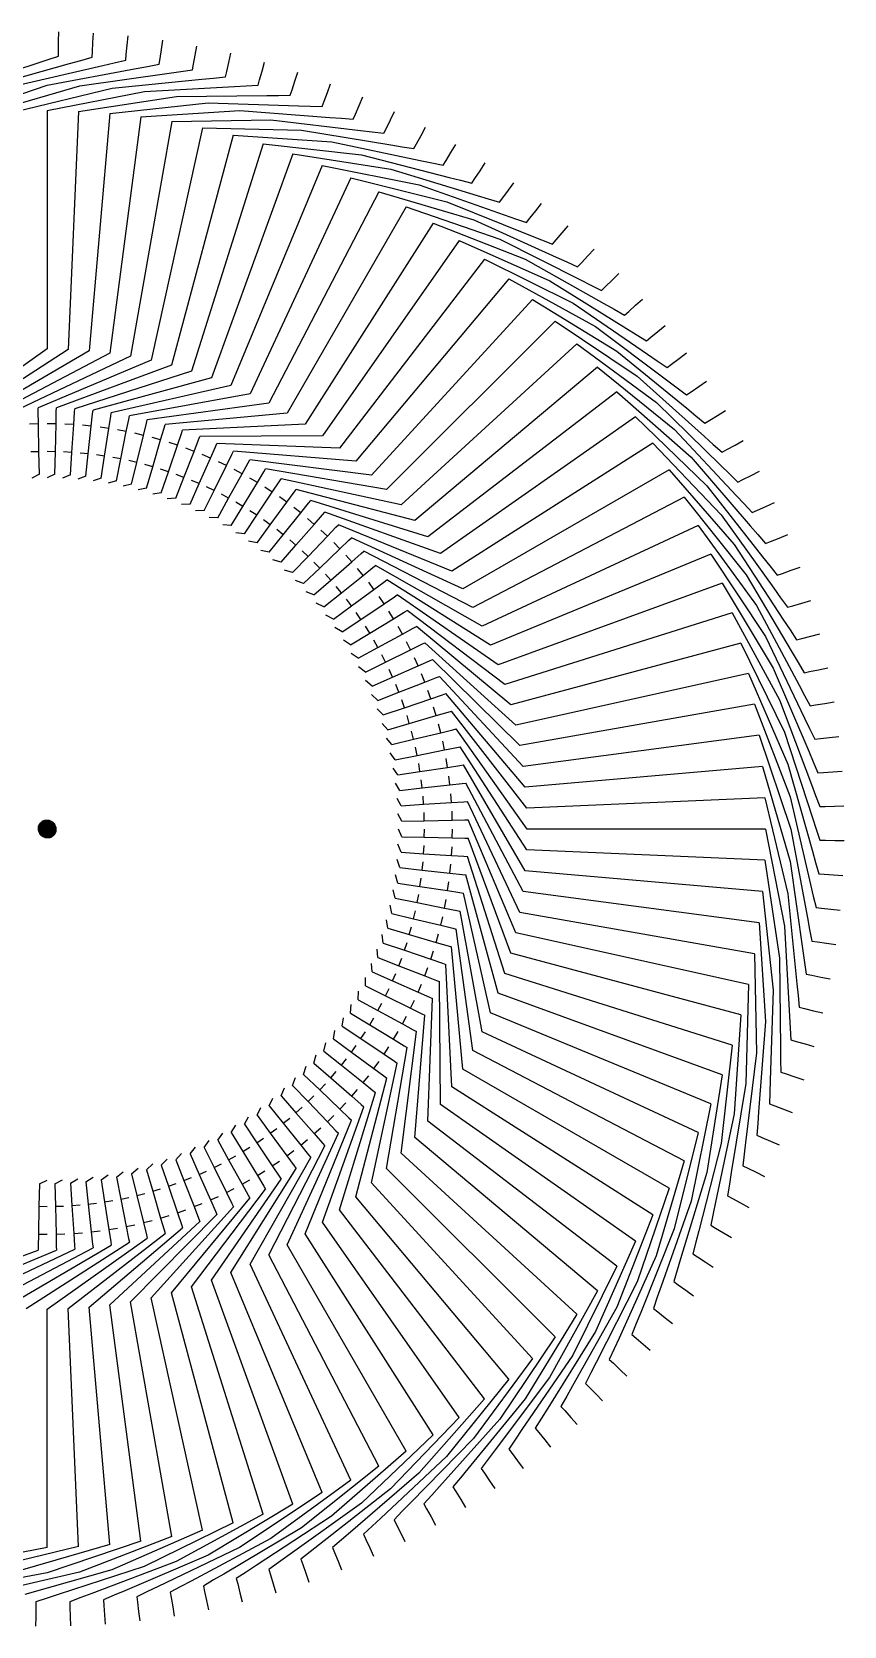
# Model space of a CAD drawing. Header units: millimetres. Extents: x -42.8 to 42.8, y -42.8 to 42.8.
# Drawn here: x -0.8 to 42.8, y -42.8 to 42.8 of the extents above; entities that cross this region are included whole.
import ezdxf

# ---------------------------------------------------------------- set-up
doc = ezdxf.new("R2010")
doc.units = ezdxf.units.MM
doc.layers.add('Array009', color=7, linetype='CONTINUOUS')

msp = doc.modelspace()

# ---------------------------------------------------------------- linework, layer by layer
at = {"layer": 'Array009'}
for p, q in [((0.616, 42.322), (0.623, 42.822)), ((0.608, 41.822), (0.616, 42.322)), ((2.432, 41.756), (2.461, 42.255)), ((2.461, 42.255), (2.49, 42.754)), ((4.251, 41.61), (4.302, 42.107)), ((4.302, 42.107), (4.353, 42.605)), ((6.134, 41.879), (6.207, 42.374)), ((7.955, 41.572), (8.049, 42.063)), ((-5.208, 39.616), (-0.598, 41.128)), ((-3.475, 39.805), (1.196, 41.115)), ((-0.598, 41.128), (0, 41.324)), ((0, 41.324), (0.604, 41.522)), ((0.604, 41.522), (0.608, 41.822)), ((1.196, 41.115), (1.803, 41.285)), ((1.803, 41.285), (2.415, 41.456)), ((2.415, 41.456), (2.432, 41.756)), ((2.989, 41.023), (3.602, 41.167)), ((3.602, 41.167), (4.221, 41.311)), ((4.221, 41.311), (4.251, 41.61)), ((6.018, 41.088), (6.062, 41.385)), ((6.062, 41.385), (6.134, 41.879)), ((7.861, 41.081), (7.955, 41.572)), ((9.646, 40.699), (9.761, 41.185)), ((9.761, 41.185), (9.876, 41.672)), ((11.548, 40.72), (11.685, 41.201)), ((-1.735, 39.919), (2.989, 41.023)), ((0.007, 39.957), (4.775, 40.854)), ((1.75, 39.918), (6.553, 40.607)), ((3.49, 39.804), (8.318, 40.282)), ((4.775, 40.854), (5.394, 40.97)), ((5.394, 40.97), (6.018, 41.088)), ((6.553, 40.607), (7.176, 40.696)), ((7.176, 40.696), (7.805, 40.786)), ((7.805, 40.786), (7.861, 41.081)), ((8.318, 40.282), (8.944, 40.344)), ((8.944, 40.344), (9.577, 40.407)), ((9.577, 40.407), (9.646, 40.699)), ((11.412, 40.239), (11.548, 40.72)), ((13.314, 40.178), (13.471, 40.653)), ((-5.037, 38.259), (0.007, 39.957)), ((-3.363, 38.443), (1.75, 39.918)), ((-1.683, 38.553), (3.49, 39.804)), ((0, 38.59), (5.223, 39.614)), ((5.223, 39.614), (10.067, 39.881)), ((6.946, 39.348), (11.797, 39.404)), ((10.067, 39.881), (10.695, 39.916)), ((10.695, 39.916), (11.33, 39.951)), ((11.33, 39.951), (11.412, 40.239)), ((11.797, 39.404), (12.426, 39.411)), ((12.426, 39.411), (13.062, 39.419)), ((13.062, 39.419), (13.156, 39.703)), ((13.156, 39.703), (13.314, 40.178)), ((14.876, 39.092), (15.053, 39.559)), ((15.053, 39.559), (15.231, 40.026)), ((0, 38.59), (0, 25.79)), ((1.683, 38.553), (1.125, 25.765)), ((1.683, 38.553), (6.946, 39.348)), ((3.363, 38.443), (8.655, 39.008)), ((5.037, 38.259), (10.349, 38.593)), ((8.655, 39.008), (13.504, 38.852)), ((10.349, 38.593), (15.186, 38.226)), ((13.504, 38.852), (14.134, 38.832)), ((14.134, 38.832), (14.769, 38.811)), ((14.769, 38.811), (14.876, 39.092)), ((16.567, 38.406), (16.765, 38.865)), ((16.765, 38.865), (16.963, 39.324)), ((18.444, 38.096), (18.662, 38.547)), ((3.363, 38.443), (2.248, 25.691)), ((5.037, 38.259), (3.366, 25.569)), ((6.701, 38.003), (4.478, 25.398)), ((6.701, 38.003), (12.022, 38.105)), ((12.022, 38.105), (16.839, 37.527)), ((15.186, 38.226), (15.814, 38.178)), ((15.814, 38.178), (16.448, 38.13)), ((16.448, 38.13), (16.567, 38.406)), ((18.226, 37.646), (18.444, 38.096)), ((20.088, 37.256), (20.325, 37.696)), ((8.352, 37.675), (5.582, 25.178)), ((9.988, 37.275), (6.675, 24.911)), ((8.352, 37.675), (13.673, 37.545)), ((9.988, 37.275), (15.298, 36.912)), ((13.673, 37.545), (18.46, 36.757)), ((15.298, 36.912), (20.046, 35.917)), ((16.839, 37.527), (17.464, 37.452)), ((17.464, 37.452), (18.095, 37.376)), ((18.095, 37.376), (18.226, 37.646)), ((19.851, 36.816), (20.088, 37.256)), ((11.604, 36.804), (7.755, 24.596)), ((13.198, 36.262), (8.821, 24.234)), ((11.604, 36.804), (16.893, 36.21)), ((13.198, 36.262), (18.457, 35.439)), ((16.893, 36.21), (21.593, 35.008)), ((18.46, 36.757), (19.081, 36.655)), ((19.081, 36.655), (19.708, 36.552)), ((19.708, 36.552), (19.851, 36.816)), ((21.438, 35.915), (21.694, 36.344)), ((21.694, 36.344), (21.95, 36.773)), ((14.768, 35.652), (9.869, 23.826)), ((14.768, 35.652), (19.985, 34.6)), ((18.457, 35.439), (23.1, 34.033)), ((20.046, 35.917), (20.662, 35.788)), ((20.662, 35.788), (21.284, 35.657)), ((21.284, 35.657), (21.438, 35.915)), ((22.984, 34.945), (23.259, 35.363)), ((23.259, 35.363), (23.533, 35.781)), ((16.309, 34.974), (10.899, 23.373)), ((16.309, 34.974), (21.475, 33.695)), ((19.985, 34.6), (24.562, 32.993)), ((21.593, 35.008), (22.203, 34.852)), ((22.203, 34.852), (22.819, 34.695)), ((22.819, 34.695), (22.984, 34.945)), ((24.486, 33.91), (24.779, 34.315)), ((24.779, 34.315), (25.072, 34.72)), ((17.819, 34.229), (11.908, 22.876)), ((19.295, 33.42), (12.895, 22.334)), ((17.819, 34.229), (22.924, 32.726)), ((19.295, 33.42), (24.33, 31.695)), ((21.475, 33.695), (25.978, 31.89)), ((23.1, 34.033), (23.702, 33.851)), ((23.702, 33.851), (24.311, 33.666)), ((24.311, 33.666), (24.486, 33.91)), ((26.252, 33.201), (26.562, 33.594)), ((20.734, 32.546), (13.857, 21.751)), ((20.734, 32.546), (25.689, 30.604)), ((22.924, 32.726), (27.344, 30.727)), ((24.562, 32.993), (25.156, 32.784)), ((25.156, 32.784), (25.756, 32.574)), ((25.756, 32.574), (25.942, 32.809)), ((25.942, 32.809), (26.252, 33.201)), ((24.33, 31.695), (28.659, 29.505)), ((25.978, 31.89), (26.562, 31.656)), ((27.349, 31.646), (27.676, 32.025)), ((27.676, 32.025), (28.002, 32.403)), ((22.134, 31.611), (14.792, 21.126)), ((22.134, 31.611), (27, 29.454)), ((26.562, 31.656), (27.152, 31.419)), ((27.152, 31.419), (27.349, 31.646)), ((29.046, 30.787), (29.389, 31.151)), ((23.492, 30.615), (15.7, 20.46)), ((23.492, 30.615), (28.259, 28.248)), ((25.689, 30.604), (29.918, 28.227)), ((27.344, 30.727), (27.918, 30.467)), ((27.918, 30.467), (28.497, 30.205)), ((28.497, 30.205), (28.703, 30.423)), ((28.703, 30.423), (29.046, 30.787)), ((24.805, 29.561), (16.577, 19.756)), ((24.805, 29.561), (29.464, 26.989)), ((27, 29.454), (31.121, 26.895)), ((28.659, 29.505), (29.22, 29.22)), ((29.22, 29.22), (29.788, 28.933)), ((29.788, 28.933), (30.003, 29.142)), ((30.003, 29.142), (30.361, 29.491)), ((30.361, 29.491), (30.72, 29.839)), ((26.071, 28.451), (17.423, 19.014)), ((26.071, 28.451), (30.613, 25.678)), ((31.619, 28.138), (31.992, 28.471)), ((28.259, 28.248), (32.265, 25.512)), ((29.918, 28.227), (30.467, 27.918)), ((30.467, 27.918), (31.021, 27.607)), ((31.021, 27.607), (31.245, 27.806)), ((31.245, 27.806), (31.619, 28.138)), ((27.287, 27.287), (18.236, 18.236)), ((27.287, 27.287), (31.704, 24.318)), ((29.464, 26.989), (33.347, 24.08)), ((31.121, 26.895), (31.656, 26.562)), ((31.656, 26.562), (32.196, 26.227)), ((32.428, 26.417), (32.816, 26.732)), ((32.816, 26.732), (33.204, 27.048)), ((0, 25.79), (-5.378, 21.978)), ((1.125, 25.765), (-4.414, 22.192)), ((28.451, 26.071), (19.014, 17.423)), ((28.451, 26.071), (32.735, 22.912)), ((32.196, 26.227), (32.428, 26.417)), ((2.248, 25.691), (-3.442, 22.363)), ((3.366, 25.569), (-2.463, 22.492)), ((4.478, 25.398), (-1.48, 22.578)), ((5.582, 25.178), (-0.494, 22.621)), ((6.675, 24.911), (0.494, 22.621)), ((30.613, 25.678), (34.365, 22.602)), ((32.265, 25.512), (32.784, 25.156)), ((32.784, 25.156), (33.309, 24.798)), ((33.309, 24.798), (33.55, 24.977)), ((33.55, 24.977), (33.951, 25.276)), ((33.951, 25.276), (34.352, 25.574)), ((7.755, 24.596), (1.48, 22.578)), ((8.821, 24.234), (2.463, 22.492)), ((29.561, 24.805), (19.756, 16.577)), ((29.561, 24.805), (33.703, 21.462)), ((31.704, 24.318), (35.319, 21.082)), ((33.347, 24.08), (33.851, 23.702)), ((35.021, 23.771), (35.435, 24.051)), ((9.869, 23.826), (3.442, 22.363)), ((10.899, 23.373), (4.414, 22.192)), ((30.615, 23.492), (20.46, 15.7)), ((30.615, 23.492), (34.607, 19.972)), ((33.851, 23.702), (34.359, 23.321)), ((34.359, 23.321), (34.607, 23.49)), ((34.607, 23.49), (35.021, 23.771)), ((-0.489, 22.433), (-0.494, 22.621)), ((-0.475, 21.763), (-0.489, 22.433)), ((0.475, 21.763), (0.489, 22.433)), ((0.489, 22.433), (0.494, 22.621)), ((1.424, 21.722), (1.468, 22.39)), ((1.468, 22.39), (1.48, 22.578)), ((2.37, 21.639), (2.443, 22.305)), ((2.443, 22.305), (2.463, 22.492)), ((3.413, 22.177), (3.442, 22.363)), ((11.908, 22.876), (5.378, 21.978)), ((12.895, 22.334), (6.332, 21.723)), ((32.735, 22.912), (36.204, 19.521)), ((34.365, 22.602), (34.852, 22.203)), ((36.025, 22.22), (36.45, 22.483)), ((-0.475, 21.763), (-0.95, 21.753)), ((-0.442, 20.264), (-0.475, 21.763)), ((0.475, 21.763), (0, 21.774)), ((0.442, 20.264), (0.475, 21.763)), ((1.424, 21.722), (0.95, 21.753)), ((1.326, 20.225), (1.424, 21.722)), ((2.37, 21.639), (1.898, 21.691)), ((2.207, 20.148), (2.37, 21.639)), ((3.311, 21.515), (2.842, 21.587)), ((3.083, 20.032), (3.311, 21.515)), ((3.311, 21.515), (3.413, 22.177)), ((4.247, 21.35), (3.781, 21.443)), ((4.247, 21.35), (4.378, 22.007)), ((4.378, 22.007), (4.414, 22.192)), ((5.174, 21.144), (5.333, 21.795)), ((5.333, 21.795), (5.378, 21.978)), ((6.091, 20.899), (6.279, 21.542)), ((6.279, 21.542), (6.332, 21.723)), ((7.213, 21.248), (7.273, 21.426)), ((13.857, 21.751), (7.273, 21.426)), ((31.611, 22.134), (21.126, 14.792)), ((31.611, 22.134), (35.445, 18.443)), ((33.703, 21.462), (37.022, 17.923)), ((34.852, 22.203), (35.344, 21.8)), ((35.344, 21.8), (35.599, 21.958)), ((35.599, 21.958), (36.025, 22.22)), ((3.954, 19.879), (4.247, 21.35)), ((5.174, 21.144), (4.713, 21.257)), ((4.818, 19.687), (5.174, 21.144)), ((6.091, 20.899), (5.635, 21.032)), ((5.672, 19.459), (6.091, 20.899)), ((6.515, 19.193), (6.997, 20.613)), ((6.997, 20.613), (6.547, 20.766)), ((6.997, 20.613), (7.213, 21.248)), ((7.89, 20.288), (8.133, 20.913)), ((8.133, 20.913), (8.201, 21.088)), ((14.792, 21.126), (8.201, 21.088)), ((9.037, 20.538), (9.113, 20.71)), ((15.7, 20.46), (9.113, 20.71)), ((32.546, 20.734), (21.751, 13.857)), ((32.546, 20.734), (36.216, 16.88)), ((35.319, 21.082), (35.788, 20.662)), ((35.788, 20.662), (36.261, 20.238)), ((36.523, 20.384), (36.96, 20.628)), ((36.96, 20.628), (37.396, 20.871)), ((-0.442, 20.264), (-0.884, 20.254)), ((-0.416, 19.064), (-0.442, 20.264)), ((0.442, 20.264), (0, 20.273)), ((0.416, 19.064), (0.442, 20.264)), ((1.326, 20.225), (0.884, 20.254)), ((1.247, 19.028), (1.326, 20.225)), ((2.207, 20.148), (1.767, 20.196)), ((2.076, 18.955), (2.207, 20.148)), ((3.083, 20.032), (2.646, 20.1)), ((2.901, 18.846), (3.083, 20.032)), ((3.954, 19.879), (3.52, 19.965)), ((3.72, 18.702), (3.954, 19.879)), ((4.818, 19.687), (4.388, 19.793)), ((7.346, 18.89), (7.89, 20.288)), ((7.89, 20.288), (7.447, 20.46)), ((8.163, 18.552), (8.767, 19.925)), ((8.767, 19.925), (8.332, 20.116)), ((8.767, 19.925), (9.037, 20.538)), ((9.628, 19.523), (9.202, 19.733)), ((9.628, 19.523), (9.924, 20.124)), ((9.924, 20.124), (10.007, 20.293)), ((16.577, 19.756), (10.007, 20.293)), ((10.793, 19.672), (10.883, 19.837)), ((17.423, 19.014), (10.883, 19.837)), ((34.607, 19.972), (37.768, 16.292)), ((36.261, 20.238), (36.523, 20.384)), ((-0.416, 19.064), (-0.823, 18.85)), ((0.416, 19.064), (0, 18.868)), ((1.247, 19.028), (0.823, 18.85)), ((2.076, 18.955), (1.644, 18.797)), ((2.901, 18.846), (2.463, 18.707)), ((4.532, 18.522), (4.818, 19.687)), ((5.672, 19.459), (5.247, 19.582)), ((5.336, 18.307), (5.672, 19.459)), ((6.515, 19.193), (6.096, 19.335)), ((6.129, 18.056), (6.515, 19.193)), ((6.911, 17.772), (7.346, 18.89)), ((7.346, 18.89), (6.934, 19.051)), ((8.964, 18.178), (9.628, 19.523)), ((9.749, 17.77), (10.47, 19.085)), ((10.47, 19.085), (10.054, 19.313)), ((10.47, 19.085), (10.793, 19.672)), ((11.293, 18.61), (10.887, 18.856)), ((11.293, 18.61), (11.64, 19.183)), ((11.64, 19.183), (11.738, 19.344)), ((18.236, 18.236), (11.738, 19.344)), ((33.42, 19.295), (22.334, 12.895)), ((33.42, 19.295), (36.918, 15.284)), ((36.204, 19.521), (36.655, 19.081)), ((36.655, 19.081), (37.109, 18.637)), ((37.377, 18.772), (37.824, 18.996)), ((37.824, 18.996), (38.271, 19.22)), ((3.72, 18.702), (3.276, 18.582)), ((4.532, 18.522), (4.084, 18.421)), ((5.336, 18.307), (4.883, 18.225)), ((6.129, 18.056), (5.674, 17.995)), ((7.68, 17.453), (8.163, 18.552)), ((8.163, 18.552), (7.758, 18.73)), ((8.434, 17.102), (8.964, 18.178)), ((8.964, 18.178), (8.568, 18.374)), ((10.515, 17.328), (11.293, 18.61)), ((11.26, 16.852), (12.094, 18.1)), ((12.094, 18.1), (11.699, 18.364)), ((12.094, 18.1), (12.466, 18.657)), ((12.466, 18.657), (12.571, 18.813)), ((19.014, 17.423), (12.571, 18.813)), ((12.872, 17.555), (13.268, 18.095)), ((13.268, 18.095), (13.379, 18.247)), ((19.756, 16.577), (13.379, 18.247)), ((35.445, 18.443), (38.443, 14.629)), ((37.109, 18.637), (37.377, 18.772)), ((6.911, 17.772), (6.453, 17.73)), ((7.68, 17.453), (7.221, 17.432)), ((9.172, 16.718), (9.749, 17.77)), ((9.749, 17.77), (9.361, 17.983)), ((9.892, 16.302), (10.515, 17.328)), ((10.515, 17.328), (10.137, 17.557)), ((11.985, 16.345), (12.872, 17.555)), ((12.872, 17.555), (12.489, 17.836)), ((13.625, 16.977), (13.255, 17.274)), ((13.625, 16.977), (14.045, 17.499)), ((14.045, 17.499), (14.162, 17.646)), ((20.46, 15.7), (14.162, 17.646)), ((34.229, 17.819), (22.876, 11.908)), ((34.229, 17.819), (37.55, 13.659)), ((37.022, 17.923), (37.452, 17.464)), ((37.452, 17.464), (37.887, 17.001)), ((38.161, 17.123), (38.617, 17.328)), ((38.617, 17.328), (39.073, 17.533)), ((8.434, 17.102), (7.974, 17.101)), ((9.172, 16.718), (8.712, 16.736)), ((9.892, 16.302), (9.434, 16.34)), ((10.594, 15.855), (11.26, 16.852)), ((11.26, 16.852), (10.893, 17.098)), ((11.275, 15.378), (11.985, 16.345)), ((11.985, 16.345), (11.628, 16.607)), ((12.686, 15.807), (13.625, 16.977)), ((13.364, 15.239), (14.353, 16.366)), ((14.353, 16.366), (13.996, 16.679)), ((14.353, 16.366), (14.795, 16.87)), ((14.795, 16.87), (14.919, 17.012)), ((21.126, 14.792), (14.919, 17.012)), ((15.516, 16.209), (15.647, 16.345)), ((21.751, 13.857), (15.647, 16.345)), ((34.974, 16.309), (23.373, 10.899)), ((34.974, 16.309), (38.11, 12.008)), ((36.216, 16.88), (39.044, 12.938)), ((37.768, 16.292), (38.178, 15.814)), ((37.887, 17.001), (38.161, 17.123)), ((10.594, 15.855), (10.138, 15.913)), ((11.275, 15.378), (10.822, 15.456)), ((11.935, 14.871), (12.686, 15.807)), ((12.686, 15.807), (12.342, 16.084)), ((13.364, 15.239), (13.031, 15.53)), ((14.016, 14.641), (15.053, 15.725)), ((15.053, 15.725), (14.71, 16.053)), ((15.053, 15.725), (15.516, 16.209)), ((15.725, 15.053), (16.209, 15.516)), ((16.209, 15.516), (16.345, 15.647)), ((22.334, 12.895), (16.345, 15.647)), ((38.178, 15.814), (38.592, 15.332)), ((38.592, 15.332), (38.871, 15.443)), ((38.871, 15.443), (39.336, 15.627)), ((39.336, 15.627), (39.801, 15.812)), ((11.935, 14.871), (11.486, 14.969)), ((12.573, 14.336), (13.364, 15.239)), ((13.186, 13.774), (14.016, 14.641)), ((14.016, 14.641), (13.696, 14.947)), ((14.641, 14.016), (15.725, 15.053)), ((15.725, 15.053), (15.396, 15.396)), ((16.366, 14.353), (16.053, 14.71)), ((16.366, 14.353), (16.87, 14.795)), ((16.87, 14.795), (17.012, 14.919)), ((22.876, 11.908), (17.012, 14.919)), ((35.652, 14.768), (23.826, 9.869)), ((35.652, 14.768), (38.597, 10.334)), ((36.918, 15.284), (39.571, 11.222)), ((38.443, 14.629), (38.832, 14.134)), ((12.573, 14.336), (12.128, 14.454)), ((13.186, 13.774), (12.747, 13.911)), ((13.774, 13.186), (14.641, 14.016)), ((14.641, 14.016), (14.335, 14.335)), ((15.239, 13.364), (16.366, 14.353)), ((16.977, 13.625), (16.679, 13.996)), ((16.977, 13.625), (17.499, 14.045)), ((17.499, 14.045), (17.646, 14.162)), ((23.373, 10.899), (17.646, 14.162)), ((38.832, 14.134), (39.224, 13.634)), ((39.224, 13.634), (39.508, 13.732)), ((39.508, 13.732), (39.98, 13.896)), ((39.98, 13.896), (40.452, 14.061)), ((13.774, 13.186), (13.342, 13.342)), ((14.336, 12.573), (15.239, 13.364)), ((15.239, 13.364), (14.947, 13.696)), ((15.807, 12.686), (15.53, 13.031)), ((15.807, 12.686), (16.977, 13.625)), ((16.345, 11.985), (17.555, 12.872)), ((17.555, 12.872), (17.274, 13.255)), ((17.555, 12.872), (18.095, 13.268)), ((18.095, 13.268), (18.247, 13.379)), ((23.826, 9.869), (18.247, 13.379)), ((36.262, 13.198), (24.234, 8.821)), ((36.262, 13.198), (39.011, 8.641)), ((37.55, 13.659), (40.023, 9.486)), ((39.044, 12.938), (39.411, 12.426)), ((14.336, 12.573), (13.911, 12.747)), ((14.871, 11.935), (14.454, 12.128)), ((14.871, 11.935), (15.807, 12.686)), ((16.345, 11.985), (16.084, 12.342)), ((16.852, 11.26), (18.1, 12.094)), ((18.1, 12.094), (17.836, 12.489)), ((18.1, 12.094), (18.657, 12.466)), ((18.657, 12.466), (18.813, 12.571)), ((24.234, 8.821), (18.813, 12.571)), ((38.11, 12.008), (40.399, 7.731)), ((39.411, 12.426), (39.782, 11.91)), ((39.782, 11.91), (40.069, 11.996)), ((40.069, 11.996), (40.548, 12.139)), ((40.548, 12.139), (41.027, 12.283)), ((15.378, 11.275), (14.969, 11.486)), ((15.378, 11.275), (16.345, 11.985)), ((15.855, 10.594), (16.852, 11.26)), ((16.852, 11.26), (16.607, 11.628)), ((17.328, 10.515), (18.61, 11.293)), ((18.61, 11.293), (18.364, 11.699)), ((18.61, 11.293), (19.183, 11.64)), ((19.183, 11.64), (19.344, 11.738)), ((24.596, 7.755), (19.344, 11.738)), ((36.804, 11.604), (24.596, 7.755)), ((36.804, 11.604), (39.351, 6.931)), ((39.571, 11.222), (39.916, 10.695)), ((15.855, 10.594), (15.456, 10.822)), ((16.302, 9.892), (17.328, 10.515)), ((17.328, 10.515), (17.098, 10.893)), ((17.77, 9.749), (19.085, 10.47)), ((19.085, 10.47), (18.856, 10.887)), ((19.085, 10.47), (19.672, 10.793)), ((19.672, 10.793), (19.837, 10.883)), ((24.911, 6.675), (19.837, 10.883)), ((38.597, 10.334), (40.698, 5.961)), ((39.916, 10.695), (40.263, 10.163)), ((40.554, 10.237), (41.039, 10.359)), ((41.039, 10.359), (41.524, 10.481)), ((16.302, 9.892), (15.913, 10.138)), ((16.718, 9.172), (16.34, 9.434)), ((16.718, 9.172), (17.77, 9.749)), ((17.77, 9.749), (17.557, 10.137)), ((18.178, 8.964), (19.523, 9.628)), ((19.523, 9.628), (19.313, 10.054)), ((19.523, 9.628), (20.124, 9.924)), ((20.124, 9.924), (20.293, 10.007)), ((25.178, 5.582), (20.293, 10.007)), ((37.275, 9.988), (24.911, 6.675)), ((37.275, 9.988), (39.616, 5.208)), ((40.023, 9.486), (40.344, 8.944)), ((40.263, 10.163), (40.554, 10.237)), ((17.102, 8.434), (16.736, 8.712)), ((17.102, 8.434), (18.178, 8.964)), ((18.178, 8.964), (17.983, 9.361)), ((18.552, 8.163), (18.374, 8.568)), ((18.552, 8.163), (19.925, 8.767)), ((19.925, 8.767), (19.733, 9.202)), ((19.925, 8.767), (20.538, 9.037)), ((20.538, 9.037), (20.71, 9.113)), ((25.398, 4.478), (20.71, 9.113)), ((39.011, 8.641), (40.919, 4.18)), ((40.344, 8.944), (40.668, 8.397)), ((41.452, 8.559), (41.942, 8.66)), ((17.453, 7.68), (17.101, 7.974)), ((17.453, 7.68), (18.552, 8.163)), ((18.89, 7.346), (18.73, 7.758)), ((18.89, 7.346), (20.288, 7.89)), ((20.288, 7.89), (20.116, 8.332)), ((20.288, 7.89), (20.913, 8.132)), ((20.913, 8.132), (21.088, 8.201)), ((25.569, 3.366), (21.088, 8.201)), ((37.675, 8.352), (25.178, 5.582)), ((37.675, 8.352), (39.805, 3.475)), ((40.399, 7.731), (40.696, 7.176)), ((40.668, 8.397), (40.962, 8.458)), ((40.962, 8.458), (41.452, 8.559)), ((17.772, 6.911), (17.432, 7.221)), ((17.772, 6.911), (18.89, 7.346)), ((19.193, 6.515), (19.051, 6.934)), ((19.193, 6.515), (20.613, 6.997)), ((20.613, 6.997), (20.46, 7.447)), ((20.613, 6.997), (21.248, 7.213)), ((21.248, 7.213), (21.426, 7.273)), ((25.691, 2.248), (21.426, 7.273)), ((39.351, 6.931), (41.062, 2.392)), ((40.696, 7.176), (40.996, 6.615)), ((18.056, 6.129), (17.73, 6.453)), ((18.056, 6.129), (19.193, 6.515)), ((19.459, 5.672), (19.335, 6.096)), ((19.459, 5.672), (20.899, 6.091)), ((20.899, 6.091), (20.766, 6.547)), ((20.899, 6.091), (21.542, 6.279)), ((21.542, 6.279), (21.723, 6.332)), ((25.765, 1.125), (21.723, 6.332)), ((38.003, 6.701), (25.398, 4.478)), ((38.003, 6.701), (39.919, 1.735)), ((40.996, 6.615), (41.292, 6.663)), ((41.292, 6.663), (41.786, 6.743)), ((41.786, 6.743), (42.279, 6.823)), ((18.307, 5.336), (17.995, 5.674)), ((18.307, 5.336), (19.459, 5.672)), ((19.687, 4.817), (19.582, 5.247)), ((19.687, 4.817), (21.144, 5.174)), ((21.144, 5.174), (21.032, 5.635)), ((21.144, 5.174), (21.795, 5.333)), ((21.795, 5.333), (21.978, 5.378)), ((25.79, 0), (21.978, 5.378)), ((39.616, 5.208), (41.128, 0.598)), ((40.698, 5.961), (40.97, 5.394)), ((40.97, 5.394), (41.246, 4.821)), ((18.522, 4.532), (18.225, 4.883)), ((18.522, 4.532), (19.687, 4.817)), ((19.879, 3.954), (19.793, 4.388)), ((21.35, 4.247), (21.257, 4.713)), ((21.35, 4.247), (22.007, 4.377)), ((22.007, 4.377), (22.192, 4.414)), ((25.765, -1.125), (22.192, 4.414)), ((38.259, 5.037), (25.569, 3.366)), ((38.259, 5.037), (39.957, -0.007)), ((41.246, 4.821), (41.544, 4.856)), ((41.544, 4.856), (42.04, 4.914)), ((42.04, 4.914), (42.537, 4.972)), ((18.702, 3.72), (18.421, 4.084)), ((18.702, 3.72), (19.879, 3.954)), ((19.879, 3.954), (21.35, 4.247)), ((20.032, 3.083), (19.965, 3.52)), ((21.515, 3.311), (21.443, 3.781)), ((22.177, 3.413), (22.363, 3.442)), ((25.691, -2.248), (22.363, 3.442)), ((39.805, 3.475), (41.115, -1.196)), ((40.919, 4.18), (41.167, 3.602)), ((41.167, 3.602), (41.417, 3.017)), ((18.846, 2.901), (18.582, 3.276)), ((18.846, 2.901), (20.032, 3.083)), ((20.032, 3.083), (21.515, 3.311)), ((20.148, 2.207), (20.1, 2.646)), ((21.515, 3.311), (22.177, 3.413)), ((21.639, 2.37), (21.587, 2.842)), ((38.443, 3.363), (25.691, 2.248)), ((38.443, 3.363), (39.918, -1.75)), ((41.417, 3.017), (41.716, 3.039)), ((41.716, 3.039), (42.214, 3.075)), ((42.214, 3.075), (42.713, 3.112)), ((18.955, 2.076), (18.707, 2.463)), ((18.955, 2.076), (20.148, 2.207)), ((20.148, 2.207), (21.639, 2.37)), ((20.225, 1.326), (20.196, 1.767)), ((21.639, 2.37), (22.305, 2.443)), ((21.722, 1.424), (21.691, 1.898)), ((22.305, 2.443), (22.492, 2.463)), ((25.569, -3.366), (22.492, 2.463)), ((39.919, 1.735), (41.023, -2.989)), ((41.062, 2.392), (41.285, 1.803)), ((41.285, 1.803), (41.509, 1.208)), ((19.028, 1.247), (18.797, 1.644)), ((19.028, 1.247), (20.225, 1.326)), ((20.225, 1.326), (21.722, 1.424)), ((20.264, 0.442), (20.254, 0.884)), ((21.722, 1.424), (22.39, 1.468)), ((21.763, 0.475), (21.753, 0.95)), ((22.39, 1.468), (22.578, 1.48)), ((25.398, -4.478), (22.578, 1.48)), ((38.553, 1.683), (25.765, 1.125)), ((38.553, 1.683), (39.804, -3.49)), ((41.509, 1.208), (41.809, 1.217)), ((41.809, 1.217), (42.308, 1.231)), ((42.308, 1.231), (42.808, 1.246)), ((0, 0), (-0.5, 0.022)), ((0, 0), (-0.5, -0.022)), ((0, 0), (-0.5, 0)), ((0, 0), (-0.498, 0.044)), ((0, 0), (-0.498, -0.044)), ((0, 0), (-0.496, 0.065)), ((0, 0), (-0.496, -0.065)), ((0, 0), (-0.492, 0.087)), ((0, 0), (-0.492, -0.087)), ((0, 0), (-0.488, 0.108)), ((0, 0), (-0.488, -0.108)), ((0, 0), (-0.483, 0.129)), ((0, 0), (-0.483, -0.129)), ((0, 0), (-0.477, 0.15)), ((0, 0), (-0.477, -0.15)), ((0, 0), (-0.47, 0.171)), ((0, 0), (-0.47, -0.171)), ((0, 0), (-0.462, 0.191)), ((0, 0), (-0.462, -0.191)), ((0, 0), (-0.453, 0.211)), ((0, 0), (-0.453, -0.211)), ((0, 0), (-0.444, 0.231)), ((0, 0), (-0.444, -0.231)), ((0, 0), (-0.433, 0.25)), ((0, 0), (-0.433, -0.25)), ((0, 0), (-0.422, 0.269)), ((0, 0), (-0.422, -0.269)), ((0, 0), (-0.41, 0.287)), ((0, 0), (-0.41, -0.287)), ((0, 0), (-0.397, 0.304)), ((0, 0), (-0.397, -0.304)), ((0, 0), (-0.383, 0.321)), ((0, 0), (-0.383, -0.321)), ((0, 0), (-0.369, 0.338)), ((0, 0), (-0.369, -0.338)), ((0, 0), (-0.354, 0.354)), ((0, 0), (-0.354, -0.354)), ((0, 0), (-0.338, 0.369)), ((0, 0), (-0.338, -0.369)), ((0, 0), (-0.321, 0.383)), ((0, 0), (-0.321, -0.383)), ((0, 0), (-0.304, 0.397)), ((0, 0), (-0.304, -0.397)), ((0, 0), (-0.287, 0.41)), ((0, 0), (-0.287, -0.41)), ((0, 0), (-0.269, 0.422)), ((0, 0), (-0.269, -0.422)), ((0, 0), (-0.25, 0.433)), ((0, 0), (-0.25, -0.433)), ((0, 0), (-0.231, 0.444)), ((0, 0), (-0.231, -0.444)), ((0, 0), (-0.211, 0.453)), ((0, 0), (-0.211, -0.453)), ((0, 0), (-0.191, 0.462)), ((0, 0), (-0.191, -0.462)), ((0, 0), (-0.171, 0.47)), ((0, 0), (-0.171, -0.47)), ((0, 0), (-0.15, 0.477)), ((0, 0), (-0.15, -0.477)), ((0, 0), (-0.129, 0.483)), ((0, 0), (-0.129, -0.483)), ((0, 0), (-0.108, 0.488)), ((0, 0), (-0.108, -0.488)), ((0, 0), (-0.087, 0.492)), ((0, 0), (-0.087, -0.492)), ((0, 0), (-0.065, 0.496)), ((0, 0), (-0.065, -0.496)), ((0, 0), (-0.044, 0.498)), ((0, 0), (-0.044, -0.498)), ((0, 0), (-0.022, 0.5)), ((0, 0), (-0.022, -0.5)), ((0, 0), (0, 0.5)), ((0, 0), (0.022, 0.5)), ((0, 0), (0.044, 0.498)), ((0, 0), (0.065, 0.496)), ((0, 0), (0.087, 0.492)), ((0, 0), (0.108, 0.488)), ((0, 0), (0.129, 0.483)), ((0, 0), (0.15, 0.477)), ((0, 0), (0.171, 0.47)), ((0, 0), (0.191, 0.462)), ((0, 0), (0.211, 0.453)), ((0, 0), (0.231, 0.444)), ((0, 0), (0.25, 0.433)), ((0, 0), (0.269, 0.422)), ((0, 0), (0.287, 0.41)), ((0, 0), (0.304, 0.397)), ((0, 0), (0.321, 0.383)), ((0, 0), (0.338, 0.369)), ((0, 0), (0.354, 0.354)), ((0, 0), (0.369, 0.338)), ((0, 0), (0.383, 0.321)), ((0, 0), (0.397, 0.304)), ((0, 0), (0.41, 0.287)), ((0, 0), (0.422, 0.269)), ((0, 0), (0.433, 0.25)), ((0, 0), (0.444, 0.231)), ((0, 0), (0.453, 0.211)), ((0, 0), (0.462, 0.191)), ((0, 0), (0.47, 0.171)), ((0, 0), (0.477, 0.15)), ((0, 0), (0.483, 0.129)), ((0, 0), (0.488, 0.108)), ((0, 0), (0.492, 0.087)), ((0, 0), (0.496, 0.065)), ((0, 0), (0.498, 0.044)), ((0, 0), (0.5, 0.022)), ((0, 0), (0, -0.5)), ((0, 0), (0.5, 0)), ((0, 0), (0.5, -0.022)), ((0, 0), (0.498, -0.044)), ((0, 0), (0.496, -0.065)), ((0, 0), (0.492, -0.087)), ((0, 0), (0.488, -0.108)), ((0, 0), (0.483, -0.129)), ((0, 0), (0.477, -0.15)), ((0, 0), (0.47, -0.171)), ((0, 0), (0.462, -0.191)), ((0, 0), (0.453, -0.211)), ((0, 0), (0.444, -0.231)), ((0, 0), (0.433, -0.25)), ((0, 0), (0.422, -0.269)), ((0, 0), (0.41, -0.287)), ((0, 0), (0.397, -0.304)), ((0, 0), (0.383, -0.321)), ((0, 0), (0.369, -0.338)), ((0, 0), (0.354, -0.354)), ((0, 0), (0.338, -0.369)), ((0, 0), (0.321, -0.383)), ((0, 0), (0.304, -0.397)), ((0, 0), (0.287, -0.41)), ((0, 0), (0.269, -0.422)), ((0, 0), (0.25, -0.433)), ((0, 0), (0.231, -0.444)), ((0, 0), (0.211, -0.453)), ((0, 0), (0.191, -0.462)), ((0, 0), (0.171, -0.47)), ((0, 0), (0.15, -0.477)), ((0, 0), (0.129, -0.483)), ((0, 0), (0.108, -0.488)), ((0, 0), (0.087, -0.492)), ((0, 0), (0.065, -0.496)), ((0, 0), (0.044, -0.498)), ((0, 0), (0.022, -0.5)), ((19.064, 0.416), (18.85, 0.823)), ((19.064, 0.416), (20.264, 0.442)), ((20.264, 0.442), (21.763, 0.475)), ((21.763, 0.475), (22.433, 0.489)), ((22.433, 0.489), (22.621, 0.494)), ((25.178, -5.582), (22.621, 0.494)), ((38.59, 0), (25.79, 0)), ((38.59, 0), (39.614, -5.223)), ((41.128, 0.598), (41.324, 0)), ((41.324, 0), (41.522, -0.604)), ((19.028, -1.247), (18.85, -0.823)), ((19.064, -0.416), (18.868, 0)), ((19.064, -0.416), (20.264, -0.442)), ((20.264, -0.442), (20.273, 0)), ((20.264, -0.442), (21.763, -0.475)), ((21.763, -0.475), (21.774, 0)), ((21.763, -0.475), (22.433, -0.489)), ((22.433, -0.489), (22.621, -0.494)), ((24.911, -6.675), (22.621, -0.494)), ((39.957, -0.007), (40.854, -4.775)), ((41.522, -0.604), (41.822, -0.608)), ((41.822, -0.608), (42.322, -0.616)), ((42.322, -0.616), (42.822, -0.623)), ((18.955, -2.076), (18.797, -1.644)), ((19.028, -1.247), (20.225, -1.326)), ((20.225, -1.326), (20.254, -0.884)), ((20.225, -1.326), (21.722, -1.424)), ((21.722, -1.424), (21.753, -0.95)), ((21.722, -1.424), (22.39, -1.468)), ((22.39, -1.468), (22.578, -1.48)), ((24.596, -7.755), (22.578, -1.48)), ((38.553, -1.683), (25.765, -1.125)), ((38.553, -1.683), (39.348, -6.946)), ((41.115, -1.196), (41.285, -1.803)), ((18.846, -2.901), (18.707, -2.463)), ((18.955, -2.076), (20.148, -2.207)), ((20.148, -2.207), (20.196, -1.767)), ((20.148, -2.207), (21.639, -2.37)), ((21.639, -2.37), (21.691, -1.898)), ((21.639, -2.37), (22.305, -2.443)), ((22.305, -2.443), (22.492, -2.463)), ((24.234, -8.821), (22.492, -2.463)), ((38.443, -3.363), (25.691, -2.248)), ((39.918, -1.75), (40.607, -6.553)), ((41.285, -1.803), (41.456, -2.415)), ((41.456, -2.415), (41.756, -2.432)), ((41.756, -2.432), (42.255, -2.461)), ((42.255, -2.461), (42.754, -2.49)), ((18.702, -3.72), (18.582, -3.276)), ((18.846, -2.901), (20.032, -3.083)), ((20.032, -3.083), (20.1, -2.646)), ((20.032, -3.083), (21.515, -3.311)), ((21.515, -3.311), (21.587, -2.842)), ((21.515, -3.311), (22.177, -3.413)), ((22.177, -3.413), (22.363, -3.442)), ((38.259, -5.037), (25.569, -3.366)), ((38.443, -3.363), (39.008, -8.655)), ((41.023, -2.989), (41.167, -3.602)), ((18.522, -4.532), (18.421, -4.084)), ((18.702, -3.72), (19.879, -3.954)), ((19.879, -3.954), (19.965, -3.52)), ((19.879, -3.954), (21.35, -4.247)), ((21.35, -4.247), (21.443, -3.781)), ((21.35, -4.247), (22.007, -4.378)), ((23.826, -9.869), (22.363, -3.442)), ((39.804, -3.49), (40.282, -8.318)), ((41.167, -3.602), (41.311, -4.221)), ((41.311, -4.221), (41.61, -4.251)), ((41.61, -4.251), (42.107, -4.302)), ((18.307, -5.336), (18.225, -4.883)), ((18.522, -4.532), (19.687, -4.818)), ((19.687, -4.818), (19.793, -4.388)), ((19.687, -4.818), (21.144, -5.174)), ((21.144, -5.174), (21.257, -4.713)), ((22.007, -4.378), (22.192, -4.414)), ((23.373, -10.899), (22.192, -4.414)), ((38.003, -6.701), (25.398, -4.478)), ((38.259, -5.037), (38.593, -10.349)), ((40.854, -4.775), (40.97, -5.394)), ((42.107, -4.302), (42.605, -4.353)), ((18.056, -6.129), (17.995, -5.674)), ((18.307, -5.336), (19.459, -5.672)), ((19.459, -5.672), (19.582, -5.247)), ((19.459, -5.672), (20.899, -6.091)), ((20.899, -6.091), (21.032, -5.635)), ((21.144, -5.174), (21.795, -5.333)), ((21.795, -5.333), (21.978, -5.378)), ((22.876, -11.908), (21.978, -5.378)), ((37.675, -8.352), (25.178, -5.582)), ((39.614, -5.223), (39.881, -10.067)), ((40.97, -5.394), (41.088, -6.018)), ((17.772, -6.911), (17.73, -6.453)), ((18.056, -6.129), (19.193, -6.515)), ((19.193, -6.515), (19.335, -6.096)), ((19.193, -6.515), (20.613, -6.997)), ((20.613, -6.997), (20.766, -6.547)), ((20.899, -6.091), (21.542, -6.279)), ((21.542, -6.279), (21.723, -6.332)), ((22.334, -12.895), (21.723, -6.332)), ((37.275, -9.988), (24.911, -6.675)), ((38.003, -6.701), (38.105, -12.022)), ((40.607, -6.553), (40.696, -7.176)), ((41.088, -6.018), (41.385, -6.062)), ((41.385, -6.062), (41.879, -6.134)), ((41.879, -6.134), (42.374, -6.207)), ((17.453, -7.68), (17.432, -7.221)), ((17.453, -7.68), (18.552, -8.163)), ((17.772, -6.911), (18.89, -7.346)), ((18.89, -7.346), (19.051, -6.934)), ((18.89, -7.346), (20.288, -7.89)), ((20.288, -7.89), (20.46, -7.447)), ((20.613, -6.997), (21.248, -7.213)), ((21.248, -7.213), (21.426, -7.273)), ((21.751, -13.857), (21.426, -7.273)), ((39.348, -6.946), (39.404, -11.797)), ((40.696, -7.176), (40.786, -7.805)), ((17.102, -8.434), (17.101, -7.974)), ((17.102, -8.434), (18.178, -8.964)), ((18.552, -8.163), (18.73, -7.758)), ((18.552, -8.163), (19.925, -8.767)), ((19.925, -8.767), (20.116, -8.332)), ((20.288, -7.89), (20.913, -8.133)), ((20.913, -8.133), (21.088, -8.201)), ((21.126, -14.792), (21.088, -8.201)), ((36.804, -11.604), (24.596, -7.755)), ((37.675, -8.352), (37.545, -13.673)), ((40.282, -8.318), (40.344, -8.944)), ((40.786, -7.805), (41.081, -7.861)), ((41.081, -7.861), (41.572, -7.955)), ((41.572, -7.955), (42.063, -8.049)), ((16.718, -9.172), (16.736, -8.712)), ((16.718, -9.172), (17.77, -9.749)), ((17.77, -9.749), (17.983, -9.361)), ((18.178, -8.964), (18.374, -8.568)), ((18.178, -8.964), (19.523, -9.628)), ((19.523, -9.628), (19.733, -9.202)), ((19.925, -8.767), (20.538, -9.037)), ((20.46, -15.7), (20.71, -9.113)), ((20.538, -9.037), (20.71, -9.113)), ((36.262, -13.198), (24.234, -8.821)), ((39.008, -8.655), (38.852, -13.504)), ((40.344, -8.944), (40.407, -9.577)), ((15.855, -10.594), (15.913, -10.138)), ((16.302, -9.892), (16.34, -9.434)), ((16.302, -9.892), (17.328, -10.515)), ((17.328, -10.515), (17.557, -10.137)), ((17.77, -9.749), (19.085, -10.47)), ((19.085, -10.47), (19.313, -10.054)), ((19.523, -9.628), (20.124, -9.924)), ((19.756, -16.577), (20.293, -10.007)), ((20.124, -9.924), (20.293, -10.007)), ((35.652, -14.768), (23.826, -9.869)), ((37.275, -9.988), (36.912, -15.298)), ((39.881, -10.067), (39.916, -10.695)), ((40.407, -9.577), (40.699, -9.646)), ((40.699, -9.646), (41.185, -9.761)), ((41.185, -9.761), (41.672, -9.876)), ((15.378, -11.275), (15.456, -10.822)), ((15.855, -10.594), (16.852, -11.26)), ((16.852, -11.26), (17.098, -10.893)), ((17.328, -10.515), (18.61, -11.293)), ((18.61, -11.293), (18.856, -10.887)), ((19.014, -17.423), (19.837, -10.883)), ((19.085, -10.47), (19.672, -10.793)), ((19.672, -10.793), (19.837, -10.883)), ((34.974, -16.309), (23.373, -10.899)), ((38.593, -10.349), (38.226, -15.186)), ((39.916, -10.695), (39.951, -11.33)), ((14.871, -11.935), (14.969, -11.486)), ((14.871, -11.935), (15.807, -12.686)), ((15.378, -11.275), (16.345, -11.985)), ((16.345, -11.985), (16.607, -11.628)), ((16.345, -11.985), (17.555, -12.872)), ((16.852, -11.26), (18.1, -12.094)), ((18.1, -12.094), (18.364, -11.699)), ((18.236, -18.236), (19.344, -11.738)), ((18.61, -11.293), (19.183, -11.64)), ((19.183, -11.64), (19.344, -11.738)), ((34.229, -17.819), (22.876, -11.908)), ((36.804, -11.604), (36.21, -16.893)), ((39.404, -11.797), (39.411, -12.426)), ((39.951, -11.33), (40.239, -11.412)), ((40.239, -11.412), (40.72, -11.548)), ((40.72, -11.548), (41.201, -11.685)), ((13.774, -13.186), (13.911, -12.747)), ((14.336, -12.573), (14.454, -12.128)), ((14.336, -12.573), (15.239, -13.364)), ((15.807, -12.686), (16.084, -12.342)), ((15.807, -12.686), (16.977, -13.625)), ((17.423, -19.014), (18.813, -12.571)), ((17.555, -12.872), (17.836, -12.489)), ((18.1, -12.094), (18.657, -12.466)), ((18.657, -12.466), (18.813, -12.571)), ((38.105, -12.022), (37.527, -16.839)), ((39.411, -12.426), (39.419, -13.062)), ((13.186, -13.774), (13.342, -13.342)), ((13.774, -13.186), (14.641, -14.016)), ((14.641, -14.016), (14.947, -13.696)), ((15.239, -13.364), (15.53, -13.031)), ((15.239, -13.364), (16.366, -14.353)), ((16.577, -19.756), (18.247, -13.379)), ((16.977, -13.625), (17.274, -13.255)), ((16.977, -13.625), (17.499, -14.045)), ((17.555, -12.872), (18.095, -13.268)), ((18.095, -13.268), (18.247, -13.379)), ((33.42, -19.295), (22.334, -12.895)), ((36.262, -13.198), (35.439, -18.457)), ((37.545, -13.673), (36.757, -18.46)), ((38.852, -13.504), (38.832, -14.134)), ((39.419, -13.062), (39.703, -13.156)), ((39.703, -13.156), (40.178, -13.314)), ((40.178, -13.314), (40.653, -13.471)), ((11.935, -14.871), (12.128, -14.454)), ((12.573, -14.336), (12.747, -13.911)), ((12.573, -14.336), (13.364, -15.239)), ((13.186, -13.774), (14.016, -14.641)), ((14.016, -14.641), (14.335, -14.335)), ((14.641, -14.016), (15.725, -15.053)), ((15.7, -20.46), (17.646, -14.162)), ((16.366, -14.353), (16.679, -13.996)), ((16.366, -14.353), (16.87, -14.795)), ((17.499, -14.045), (17.646, -14.162)), ((32.546, -20.734), (21.751, -13.857)), ((38.832, -14.134), (38.811, -14.769)), ((11.275, -15.378), (11.486, -14.969)), ((11.275, -15.378), (11.985, -16.345)), ((11.935, -14.871), (12.686, -15.807)), ((13.364, -15.239), (13.696, -14.947)), ((13.364, -15.239), (14.353, -16.366)), ((14.016, -14.641), (15.053, -15.725)), ((14.792, -21.126), (17.012, -14.919)), ((15.053, -15.725), (15.396, -15.396)), ((15.725, -15.053), (16.053, -14.71)), ((15.725, -15.053), (16.209, -15.516)), ((16.87, -14.795), (17.012, -14.919)), ((31.611, -22.134), (21.126, -14.792)), ((35.652, -14.768), (34.6, -19.985)), ((36.912, -15.298), (35.917, -20.046)), ((38.226, -15.186), (38.178, -15.814)), ((38.811, -14.769), (39.092, -14.876)), ((39.092, -14.876), (39.559, -15.053)), ((39.559, -15.053), (40.026, -15.231)), ((9.892, -16.302), (10.138, -15.913)), ((10.594, -15.855), (10.822, -15.456)), ((10.594, -15.855), (11.26, -16.853)), ((11.985, -16.345), (12.342, -16.084)), ((12.686, -15.807), (13.031, -15.53)), ((12.686, -15.807), (13.625, -16.977)), ((13.857, -21.751), (16.345, -15.647)), ((14.353, -16.366), (14.71, -16.053)), ((15.053, -15.725), (15.516, -16.209)), ((15.516, -16.209), (15.647, -16.345)), ((16.209, -15.516), (16.345, -15.647)), ((30.615, -23.492), (20.46, -15.7)), ((38.178, -15.814), (38.13, -16.448)), ((7.68, -17.453), (7.974, -17.101)), ((8.434, -17.102), (8.712, -16.736)), ((8.434, -17.102), (8.964, -18.178)), ((9.172, -16.718), (9.434, -16.34)), ((9.172, -16.718), (9.749, -17.77)), ((9.892, -16.302), (10.515, -17.328)), ((10.515, -17.328), (10.893, -17.098)), ((11.26, -16.853), (11.628, -16.607)), ((11.26, -16.853), (12.094, -18.1)), ((11.908, -22.876), (14.919, -17.012)), ((11.985, -16.345), (12.872, -17.555)), ((12.895, -22.334), (15.647, -16.345)), ((13.625, -16.977), (13.996, -16.679)), ((13.625, -16.977), (14.045, -17.499)), ((14.353, -16.366), (14.795, -16.87)), ((14.795, -16.87), (14.919, -17.012)), ((29.561, -24.805), (19.756, -16.577)), ((34.974, -16.309), (33.695, -21.475)), ((36.21, -16.893), (35.008, -21.593)), ((37.527, -16.839), (37.452, -17.464)), ((38.13, -16.448), (38.406, -16.567)), ((38.406, -16.567), (38.865, -16.765)), ((38.865, -16.765), (39.324, -16.963)), ((6.129, -18.056), (6.453, -17.73)), ((6.911, -17.772), (7.221, -17.432)), ((6.911, -17.772), (7.346, -18.89)), ((7.68, -17.453), (8.163, -18.552)), ((8.964, -18.178), (9.361, -17.983)), ((9.749, -17.77), (10.137, -17.557)), ((9.749, -17.77), (10.47, -19.085)), ((10.515, -17.328), (11.293, -18.61)), ((10.899, -23.373), (14.162, -17.646)), ((12.094, -18.1), (12.489, -17.836)), ((12.872, -17.555), (13.255, -17.274)), ((12.872, -17.555), (13.268, -18.095)), ((14.045, -17.499), (14.162, -17.646)), ((28.451, -26.071), (19.014, -17.423)), ((34.229, -17.819), (32.726, -22.924)), ((37.452, -17.464), (37.376, -18.095)), ((1.247, -19.028), (1.644, -18.797)), ((2.076, -18.955), (2.463, -18.707)), ((2.901, -18.846), (3.276, -18.582)), ((3.72, -18.702), (4.084, -18.421)), ((3.72, -18.702), (3.954, -19.879)), ((4.532, -18.522), (4.883, -18.225)), ((4.532, -18.522), (4.817, -19.687)), ((5.336, -18.307), (5.674, -17.995)), ((5.336, -18.307), (5.672, -19.459)), ((6.129, -18.056), (6.515, -19.193)), ((7.346, -18.89), (7.758, -18.73)), ((8.163, -18.552), (8.568, -18.374)), ((8.163, -18.552), (8.767, -19.925)), ((8.821, -24.234), (12.571, -18.813)), ((8.964, -18.178), (9.628, -19.523)), ((9.869, -23.826), (13.379, -18.247)), ((11.293, -18.61), (11.699, -18.364)), ((11.293, -18.61), (11.64, -19.183)), ((12.094, -18.1), (12.466, -18.657)), ((12.466, -18.657), (12.571, -18.813)), ((13.268, -18.095), (13.379, -18.247)), ((27.287, -27.287), (18.236, -18.236)), ((35.439, -18.457), (34.033, -23.1)), ((36.757, -18.46), (36.655, -19.081)), ((37.376, -18.095), (37.646, -18.226)), ((37.646, -18.226), (38.096, -18.444)), ((38.096, -18.444), (38.547, -18.662)), ((-0.416, -19.064), (-0.442, -20.264)), ((-0.416, -19.064), (0, -18.868)), ((0.416, -19.064), (0.823, -18.85)), ((0.416, -19.064), (0.442, -20.264)), ((1.247, -19.028), (1.326, -20.225)), ((2.076, -18.955), (2.207, -20.148)), ((2.901, -18.846), (3.083, -20.032)), ((4.817, -19.687), (5.247, -19.582)), ((4.817, -19.687), (5.174, -21.144)), ((5.672, -19.459), (6.096, -19.335)), ((5.672, -19.459), (6.091, -20.899)), ((6.515, -19.193), (6.934, -19.051)), ((6.515, -19.193), (6.997, -20.613)), ((7.346, -18.89), (7.89, -20.288)), ((7.755, -24.596), (11.738, -19.344)), ((9.628, -19.523), (10.054, -19.313)), ((9.628, -19.523), (9.924, -20.124)), ((10.47, -19.085), (10.887, -18.856)), ((10.47, -19.085), (10.793, -19.672)), ((10.793, -19.672), (10.883, -19.837)), ((11.64, -19.183), (11.738, -19.344)), ((26.071, -28.451), (17.423, -19.014)), ((33.42, -19.295), (31.695, -24.33)), ((36.655, -19.081), (36.552, -19.708)), ((-0.442, -20.264), (-0.475, -21.763)), ((-0.442, -20.264), (0, -20.273)), ((0.442, -20.264), (0.884, -20.254)), ((0.442, -20.264), (0.475, -21.763)), ((1.326, -20.225), (1.767, -20.196)), ((1.326, -20.225), (1.424, -21.722)), ((2.207, -20.148), (2.646, -20.1)), ((2.207, -20.148), (2.37, -21.639)), ((3.083, -20.032), (3.52, -19.965)), ((3.083, -20.032), (3.311, -21.515)), ((3.954, -19.879), (4.388, -19.793)), ((3.954, -19.879), (4.247, -21.35)), ((5.582, -25.178), (10.007, -20.293)), ((6.675, -24.911), (10.883, -19.837)), ((6.997, -20.613), (7.447, -20.46)), ((7.89, -20.288), (8.332, -20.116)), ((7.89, -20.288), (8.132, -20.913)), ((8.767, -19.925), (9.202, -19.734)), ((8.767, -19.925), (9.037, -20.538)), ((9.037, -20.538), (9.113, -20.71)), ((9.924, -20.124), (10.007, -20.293)), ((23.492, -30.615), (15.7, -20.46)), ((24.805, -29.561), (16.577, -19.756)), ((34.6, -19.985), (32.993, -24.562)), ((35.917, -20.046), (35.788, -20.662)), ((36.552, -19.708), (36.816, -19.851)), ((36.816, -19.851), (37.256, -20.088)), ((37.256, -20.088), (37.696, -20.325)), ((3.366, -25.569), (8.201, -21.088)), ((4.247, -21.35), (4.713, -21.257)), ((4.247, -21.35), (4.377, -22.007)), ((4.478, -25.398), (9.113, -20.71)), ((5.174, -21.144), (5.635, -21.032)), ((5.174, -21.144), (5.333, -21.795)), ((6.091, -20.899), (6.547, -20.766)), ((6.091, -20.899), (6.279, -21.542)), ((6.997, -20.613), (7.213, -21.248)), ((7.213, -21.248), (7.273, -21.426)), ((8.132, -20.913), (8.201, -21.088)), ((22.134, -31.611), (14.792, -21.126)), ((32.546, -20.734), (30.604, -25.689)), ((35.788, -20.662), (35.657, -21.284)), ((35.657, -21.284), (35.915, -21.438)), ((-1.125, -25.765), (4.414, -22.192)), ((-0.475, -21.763), (-0.489, -22.433)), ((-0.475, -21.763), (0, -21.774)), ((0, -25.79), (5.378, -21.978)), ((0.475, -21.763), (0.95, -21.753)), ((0.475, -21.763), (0.489, -22.433)), ((1.125, -25.765), (6.332, -21.723)), ((1.424, -21.722), (1.898, -21.691)), ((1.424, -21.722), (1.468, -22.39)), ((2.248, -25.691), (7.273, -21.426)), ((2.37, -21.639), (2.842, -21.587)), ((2.37, -21.639), (2.443, -22.305)), ((3.311, -21.515), (3.781, -21.443)), ((3.311, -21.515), (3.413, -22.177)), ((3.413, -22.177), (3.442, -22.363)), ((4.377, -22.007), (4.414, -22.192)), ((5.333, -21.795), (5.378, -21.978)), ((6.279, -21.542), (6.332, -21.723)), ((20.734, -32.546), (13.857, -21.751)), ((31.611, -22.134), (29.454, -27)), ((33.695, -21.475), (31.89, -25.978)), ((34.852, -22.203), (34.695, -22.819)), ((35.008, -21.593), (34.852, -22.203)), ((35.915, -21.438), (36.344, -21.694)), ((36.344, -21.694), (36.773, -21.95)), ((-6.675, -24.911), (-0.494, -22.621)), ((-5.582, -25.178), (0.494, -22.621)), ((-4.478, -25.398), (1.48, -22.578)), ((-3.366, -25.569), (2.463, -22.492)), ((-2.248, -25.691), (3.442, -22.363)), ((-0.489, -22.433), (-0.494, -22.621)), ((0.489, -22.433), (0.494, -22.621)), ((1.468, -22.39), (1.48, -22.578)), ((2.443, -22.305), (2.463, -22.492)), ((17.819, -34.229), (11.908, -22.876)), ((19.295, -33.42), (12.895, -22.334)), ((32.726, -22.924), (30.727, -27.344)), ((34.033, -23.1), (33.851, -23.702)), ((34.695, -22.819), (34.945, -22.984)), ((34.945, -22.984), (35.363, -23.259)), ((14.768, -35.652), (9.869, -23.826)), ((16.309, -34.974), (10.899, -23.373)), ((30.615, -23.492), (28.248, -28.259)), ((33.851, -23.702), (33.666, -24.311)), ((35.363, -23.259), (35.781, -23.533)), ((11.604, -36.804), (7.755, -24.596)), ((13.198, -36.262), (8.821, -24.234)), ((29.561, -24.805), (26.989, -29.464)), ((31.695, -24.33), (29.505, -28.659)), ((32.993, -24.562), (32.784, -25.156)), ((33.666, -24.311), (33.91, -24.486)), ((33.91, -24.486), (34.315, -24.779)), ((34.315, -24.779), (34.72, -25.072)), ((3.363, -38.443), (2.248, -25.691)), ((5.037, -38.259), (3.366, -25.569)), ((6.701, -38.003), (4.478, -25.398)), ((8.352, -37.675), (5.582, -25.178)), ((9.988, -37.275), (6.675, -24.911)), ((30.604, -25.689), (28.227, -29.918)), ((32.784, -25.156), (32.574, -25.756)), ((0, -38.59), (0, -25.79)), ((1.683, -38.553), (1.125, -25.765)), ((28.451, -26.071), (25.678, -30.613)), ((31.89, -25.978), (31.656, -26.562)), ((32.574, -25.756), (32.809, -25.942)), ((32.809, -25.942), (33.201, -26.252)), ((33.201, -26.252), (33.594, -26.562)), ((27.287, -27.287), (24.318, -31.704)), ((29.454, -27), (26.895, -31.121)), ((30.727, -27.344), (30.467, -27.918)), ((31.656, -26.562), (31.419, -27.152)), ((31.419, -27.152), (31.646, -27.349)), ((31.646, -27.349), (32.025, -27.676)), ((28.248, -28.259), (25.512, -32.265)), ((30.467, -27.918), (30.205, -28.497)), ((32.025, -27.676), (32.403, -28.002)), ((26.071, -28.451), (22.912, -32.735)), ((29.505, -28.659), (29.22, -29.22)), ((30.205, -28.497), (30.423, -28.703)), ((30.423, -28.703), (30.787, -29.046)), ((30.787, -29.046), (31.151, -29.389)), ((24.805, -29.561), (21.462, -33.703)), ((26.989, -29.464), (24.08, -33.347)), ((28.227, -29.918), (27.918, -30.467)), ((29.22, -29.22), (28.933, -29.788)), ((28.933, -29.788), (29.142, -30.003)), ((23.492, -30.615), (19.972, -34.607)), ((25.678, -30.613), (22.602, -34.365)), ((27.918, -30.467), (27.607, -31.021)), ((29.142, -30.003), (29.491, -30.361)), ((29.491, -30.361), (29.839, -30.72)), ((22.134, -31.611), (18.443, -35.445)), ((26.562, -31.656), (26.227, -32.196)), ((26.895, -31.121), (26.562, -31.656)), ((27.607, -31.021), (27.806, -31.245)), ((27.806, -31.245), (28.138, -31.619)), ((28.138, -31.619), (28.471, -31.992)), ((24.318, -31.704), (21.082, -35.319)), ((25.512, -32.265), (25.156, -32.784)), ((26.227, -32.196), (26.417, -32.428)), ((26.417, -32.428), (26.732, -32.816)), ((20.734, -32.546), (16.88, -36.216)), ((22.912, -32.735), (19.521, -36.204)), ((24.08, -33.347), (23.702, -33.851)), ((25.156, -32.784), (24.798, -33.309)), ((24.798, -33.309), (24.977, -33.55)), ((26.732, -32.816), (27.048, -33.204)), ((17.819, -34.229), (13.659, -37.55)), ((19.295, -33.42), (15.284, -36.918)), ((21.462, -33.703), (17.923, -37.022)), ((23.702, -33.851), (23.321, -34.359)), ((24.977, -33.55), (25.276, -33.951)), ((25.276, -33.951), (25.574, -34.352)), ((16.309, -34.974), (12.008, -38.11)), ((19.972, -34.607), (16.292, -37.768)), ((22.203, -34.852), (21.8, -35.344)), ((22.602, -34.365), (22.203, -34.852)), ((23.321, -34.359), (23.49, -34.607)), ((23.49, -34.607), (23.771, -35.021)), ((23.771, -35.021), (24.051, -35.435)), ((14.768, -35.652), (10.334, -38.597)), ((18.443, -35.445), (14.629, -38.443)), ((20.662, -35.788), (20.238, -36.261)), ((21.082, -35.319), (20.662, -35.788)), ((21.8, -35.344), (21.958, -35.599)), ((21.958, -35.599), (22.22, -36.025)), ((11.604, -36.804), (6.931, -39.351)), ((13.198, -36.262), (8.641, -39.011)), ((16.88, -36.216), (12.938, -39.044)), ((19.081, -36.655), (18.637, -37.109)), ((19.521, -36.204), (19.081, -36.655)), ((20.238, -36.261), (20.384, -36.523)), ((20.384, -36.523), (20.628, -36.96)), ((22.22, -36.025), (22.483, -36.45)), ((8.352, -37.675), (3.475, -39.805)), ((9.988, -37.275), (5.208, -39.616)), ((13.659, -37.55), (9.486, -40.023)), ((15.284, -36.918), (11.222, -39.571)), ((17.464, -37.452), (17.001, -37.887)), ((17.923, -37.022), (17.464, -37.452)), ((18.637, -37.109), (18.772, -37.377)), ((18.772, -37.377), (18.996, -37.824)), ((20.628, -36.96), (20.871, -37.396)), ((3.363, -38.443), (-1.75, -39.918)), ((5.037, -38.259), (-0.007, -39.957)), ((6.701, -38.003), (1.735, -39.919)), ((12.008, -38.11), (7.731, -40.399)), ((14.629, -38.443), (14.134, -38.832)), ((15.814, -38.178), (15.332, -38.592)), ((16.292, -37.768), (15.814, -38.178)), ((17.001, -37.887), (17.123, -38.161)), ((17.123, -38.161), (17.328, -38.617)), ((18.996, -37.824), (19.22, -38.271)), ((0, -38.59), (-5.223, -39.614)), ((1.683, -38.553), (-3.49, -39.804)), ((6.931, -39.351), (2.392, -41.062)), ((8.641, -39.011), (4.18, -40.919)), ((10.334, -38.597), (5.961, -40.698)), ((12.938, -39.044), (12.426, -39.411)), ((14.134, -38.832), (13.634, -39.224)), ((13.634, -39.224), (13.732, -39.508)), ((15.332, -38.592), (15.443, -38.871)), ((15.443, -38.871), (15.627, -39.336)), ((15.627, -39.336), (15.812, -39.801)), ((17.328, -38.617), (17.533, -39.073)), ((-0.007, -39.957), (-4.775, -40.854)), ((1.735, -39.919), (-2.989, -41.023)), ((3.475, -39.805), (-1.196, -41.115)), ((5.208, -39.616), (0.598, -41.128)), ((9.486, -40.023), (8.944, -40.344)), ((10.695, -39.916), (10.163, -40.263)), ((11.222, -39.571), (10.695, -39.916)), ((12.426, -39.411), (11.91, -39.782)), ((11.91, -39.782), (11.996, -40.069)), ((11.996, -40.069), (12.139, -40.548)), ((13.732, -39.508), (13.896, -39.98)), ((13.896, -39.98), (14.061, -40.452)), ((2.392, -41.062), (1.803, -41.285)), ((4.18, -40.919), (3.602, -41.167)), ((5.394, -40.97), (4.821, -41.246)), ((5.961, -40.698), (5.394, -40.97)), ((7.176, -40.696), (6.615, -40.996)), ((6.615, -40.996), (6.663, -41.292)), ((7.731, -40.399), (7.176, -40.696)), ((8.944, -40.344), (8.397, -40.668)), ((8.397, -40.668), (8.458, -40.962)), ((8.458, -40.962), (8.559, -41.452)), ((10.163, -40.263), (10.237, -40.554)), ((10.237, -40.554), (10.359, -41.039)), ((10.359, -41.039), (10.481, -41.524)), ((12.139, -40.548), (12.283, -41.027)), ((-0.608, -41.822), (-0.616, -42.322)), ((-0.604, -41.522), (-0.608, -41.822)), ((0, -41.324), (-0.604, -41.522)), ((0.598, -41.128), (0, -41.324)), ((1.803, -41.285), (1.208, -41.509)), ((1.208, -41.509), (1.217, -41.809)), ((1.217, -41.809), (1.231, -42.308)), ((3.602, -41.167), (3.017, -41.417)), ((3.017, -41.417), (3.039, -41.716)), ((3.039, -41.716), (3.075, -42.214)), ((4.821, -41.246), (4.856, -41.544)), ((4.856, -41.544), (4.914, -42.04)), ((6.663, -41.292), (6.743, -41.786)), ((6.743, -41.786), (6.823, -42.279)), ((8.559, -41.452), (8.66, -41.942)), ((-0.616, -42.322), (-0.623, -42.822)), ((1.231, -42.308), (1.246, -42.808)), ((3.075, -42.214), (3.112, -42.713)), ((4.914, -42.04), (4.972, -42.537))]:
    msp.add_line(p, q, dxfattribs=at)

doc.saveas('drawing.dxf')
